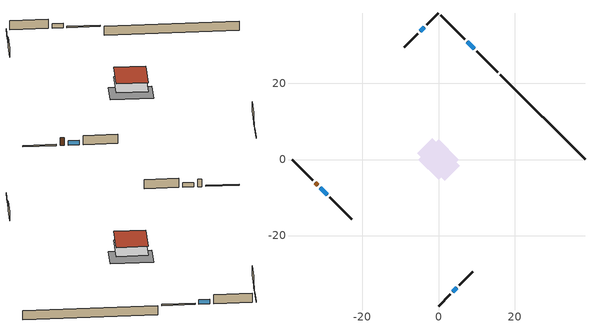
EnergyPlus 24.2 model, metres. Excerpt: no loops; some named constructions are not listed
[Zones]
conditioned space
 floor adiabatic (AdiabaticFloorConstruction): -5.34,0 0,5.34 5.34,0 0,-5.34 z0.3
 floor foundation (Slab1 construction): -5.57,1.59 -1.59,5.57 5.57,-1.59 1.59,-5.57 z-2.13
 wall outside (RimJoist1 construction): 15.6,22.94 10.09,28.46 z0.3:0.61
 wall outside (RimJoist2 construction): 0,-38.55 3.06,-35.49 z0.3:0.61
 wall outside (RimJoist3 construction): -38.55,0 -33.03,-5.52 z0.3:0.61
 wall outside (RimJoist4 construction): 0,38.55 -3.06,35.49 z0.3:0.61
 wall outside (AdiabaticWallConstruction 1): -32.37,-6.17 -31.73,-6.82 z0.3:2.34
 wall outside (AdiabaticWallConstruction): 9.43,29.12 7.62,30.93 / -31.07,-7.48 -29.26,-9.29 z0.3:1.46; 3.72,-34.83 4.84,-33.71 / -3.72,34.83 -4.84,33.71 z0.3:1.34
 wall outside (Wall1 construction): 6.96,31.58 0.66,37.89 z0.3:2.74
 wall outside (Wall2 construction): 5.5,-33.05 9,-29.55 z0.3:2.74
 wall outside (Wall3 construction): -28.6,-9.94 -22.83,-15.71 z0.3:2.74
 wall outside (Wall4 construction): -5.5,33.05 -9,29.55 z0.3:2.74
 wall foundation (FoundationWall1 construction): 38.55,0 16.26,22.29 z-2.13:0.3
 window (WindowConstruction): 9.43,29.12 7.62,30.93 z0.3:1.46
 window (WindowConstruction 1): 3.72,-34.83 4.84,-33.71 z0.3:1.34
 window (WindowConstruction 2): -31.07,-7.48 -29.26,-9.29 z0.3:1.46
 window (WindowConstruction 3): -3.72,34.83 -4.84,33.71 z0.3:1.34
 door (Door): -32.37,-6.17 -31.73,-6.82 z0.3:2.34
 ceiling adiabatic (AdiabaticFloorConstruction): 0,-5.34 5.34,0 0,5.34 -5.34,0 z0.3
 roof outside (Roof1 construction): 0,5.34 -5.34,0 0,-5.34 5.34,0 z2.74
[Schedule:Day:Interval]
cooling season schedule day; cooling season schedule day 2; cooling season schedule default day: No, 24:00, 0
cooling season schedule day 1: No, 24:00, 1
[Schedule:Week:Daily]
cooling season schedule Week Rule - Jan1-May26: cooling season schedule day, cooling season schedule day, cooling season schedule day, cooling season schedule day, cooling season schedule day, cooling season schedule day, cooling season schedule day, cooling season schedule default day, cooling season schedule default day, cooling season schedule default day, cooling season schedule default day, cooling season schedule default day
cooling season schedule Week Rule - May27-Jun2: cooling season schedule day, cooling season schedule day, cooling season schedule day, cooling season schedule day, cooling season schedule day, cooling season schedule day 1, cooling season schedule day 1, cooling season schedule default day, cooling season schedule default day, cooling season schedule default day, cooling season schedule default day, cooling season schedule default day
cooling season schedule Week Rule - Jun3-Sep29: cooling season schedule day 1, cooling season schedule day 1, cooling season schedule day 1, cooling season schedule day 1, cooling season schedule day 1, cooling season schedule day 1, cooling season schedule day 1, cooling season schedule default day, cooling season schedule default day, cooling season schedule default day, cooling season schedule default day, cooling season schedule default day
cooling season schedule Week Rule - Sep30-Oct6: cooling season schedule day 1, cooling season schedule day 2, cooling season schedule day 2, cooling season schedule day 2, cooling season schedule day 2, cooling season schedule day 2, cooling season schedule day 2, cooling season schedule default day, cooling season schedule default day, cooling season schedule default day, cooling season schedule default day, cooling season schedule default day
cooling season schedule Week Rule - Oct7-Dec31: cooling season schedule day 2, cooling season schedule day 2, cooling season schedule day 2, cooling season schedule day 2, cooling season schedule day 2, cooling season schedule day 2, cooling season schedule day 2, cooling season schedule default day, cooling season schedule default day, cooling season schedule default day, cooling season schedule default day, cooling season schedule default day
[Schedule:Year]
cooling season schedule: cooling season schedule Week Rule - Jan1-May26, 1, 1, 5, 26, cooling season schedule Week Rule - May27-Jun2, 5, 27, 6, 2, cooling season schedule Week Rule - Jun3-Sep29, 6, 3, 9, 29, cooling season schedule Week Rule - Sep30-Oct6, 9, 30, 10, 6, cooling season schedule Week Rule - Oct7-Dec31, 10, 7, 12, 31
